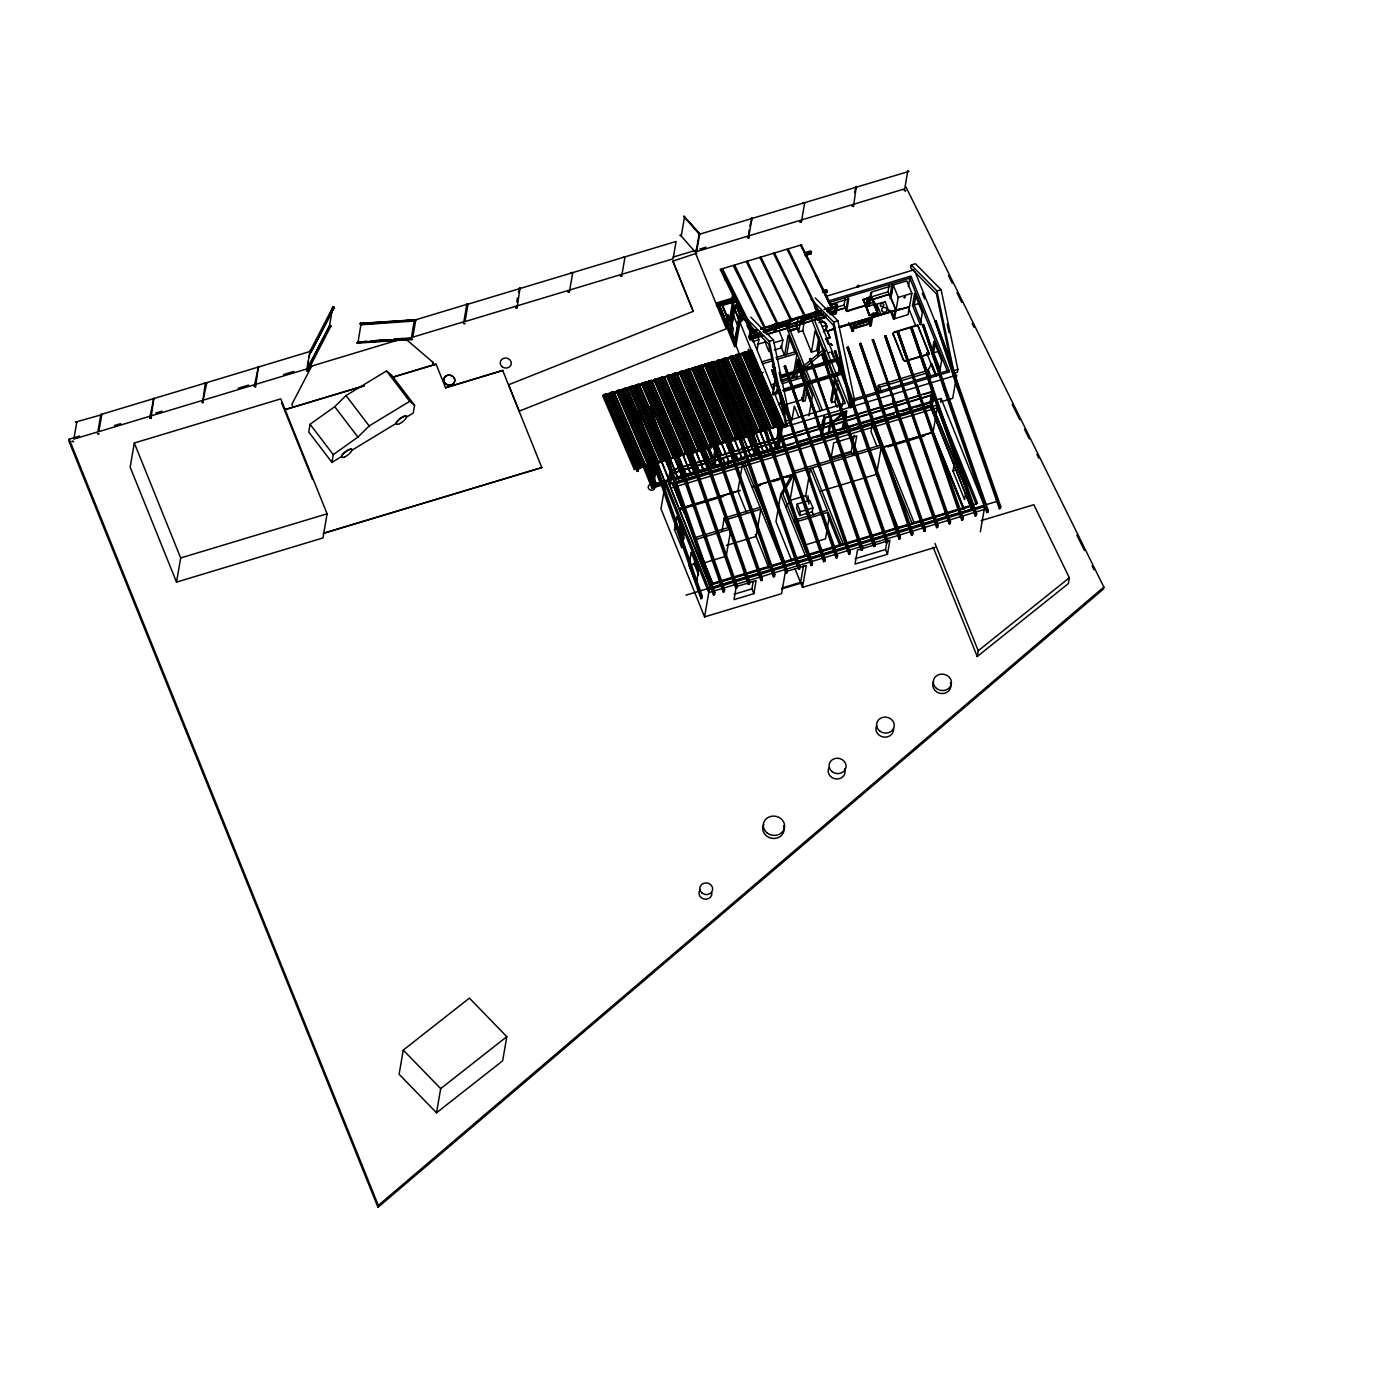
<?xml version="1.0" encoding="UTF-8"?>
<svg xmlns="http://www.w3.org/2000/svg" width="1378" height="1378" viewBox="0 0 1378 1378"><rect width="100%" height="100%" fill="white"/><g stroke="black" fill="none" stroke-linecap="round" stroke-linejoin="round"><path stroke-width="1.5" d="M361.002 324.605L360.45 323.313L415.88 319.885L360.605 324.519L360.123 323.417L361.07 323.572L358.056 342.261L356.644 342.95L366.462 341.244M360.45 323.313L360.554 324.812L361.191 323.864M394.125 339.384L411.247 337.782L411.385 339.746L412.573 339.35L358.091 343.105M414.537 320.419L415.174 319.472L415.278 320.971L360.554 324.812M818.532 355.955C816.982 357.057 820.427 347.79 818.653 344.414M818.67 344.345L818.205 355.765L818.377 344.328M149.72 417.965L151.029 418.223L153.819 398.19L149.72 417.965L151.046 418.068M153.044 398.81L154.37 398.897M205.391 382.739L202.549 402.927L206.666 383.136L205.391 382.739L206.666 383.136M203.324 402.445L202.015 402.204M254.293 386.443L255.619 386.684L258.409 366.651L254.293 386.443L255.619 386.684M257.634 367.116L258.961 367.375M333.976 307.57L332.994 306.794L334.148 307.621L311.152 352.045L309.929 351.493L333.08 306.657L334.199 307.346L311.204 351.752L309.929 351.356L311.17 351.579M311.256 351.442L310.033 351.373M332.994 306.794L334.113 307.466M517.077 307.862L515.768 307.621L517.077 307.862L520.04 287.881L518.438 292.153M519.11 288.295L520.419 288.536M569.372 292.102L568.063 291.843L569.372 292.102L572.714 272.775L571.388 272.534L572.714 272.775M621.685 276.168L620.341 276.237L621.667 276.323L625.009 257.014L623.683 256.756L625.009 257.014M749.839 226.061L752.112 217.913L748.375 238.36L749.167 229.919M749.15 237.894L747.841 237.653M751.182 218.327L752.491 218.568M801.341 222.168L800.015 221.91L801.341 222.168L804.683 202.842L803.357 202.6L804.683 202.842M853.516 206.424L852.207 206.183L853.516 206.424L856.306 186.392L854.532 192.662M855.531 186.857L856.858 187.115M720.763 443.216A2.808 1.292 -23.2 0 0 717.611 444.164A2.79 1.275 -23.2 0 1 714.493 445.111A2.808 1.292 -23.2 0 0 711.324 446.059A2.79 1.275 -23.2 0 1 708.206 447.006A2.808 1.292 -23.2 0 0 705.054 447.953A2.79 1.275 -23.2 0 1 701.919 448.901A2.808 1.292 -23.2 0 0 698.767 449.848A2.79 1.275 -23.2 0 1 695.649 450.795A2.808 1.292 -23.2 0 0 692.479 451.743A2.79 1.275 -23.2 0 1 689.362 452.69A2.808 1.292 -23.2 0 0 686.21 453.638A2.79 1.275 -23.2 0 1 683.075 454.585A2.808 1.292 -23.2 0 0 679.922 455.532A2.79 1.275 -23.2 0 1 676.787 456.48A2.808 1.292 -23.2 0 0 673.635 457.427A2.79 1.275 -23.2 0 1 670.518 458.374A2.808 1.292 -23.2 0 0 667.365 459.322A2.79 1.275 -23.2 0 1 664.23 460.269A2.808 1.292 -23.2 0 0 661.078 461.217A2.79 1.275 -23.2 0 1 657.943 462.164A2.808 1.292 -23.2 0 0 654.791 463.111A2.79 1.275 -23.2 0 1 651.673 464.059A2.808 1.292 -23.2 0 0 648.504 464.989A2.79 1.275 -23.2 0 1 645.386 465.936A2.808 1.292 -23.2 0 0 642.234 466.884A2.79 1.275 -23.2 0 1 639.099 467.831A2.808 1.292 -23.2 0 0 635.947 468.778A2.79 1.275 -23.2 0 1 634.345 469.536L634.362 469.433M638.582 469.398L637.377 471.414L638.582 469.398L636.912 465.506M831.95 345.344L830.882 343.466L831.933 345.12M414.382 319.817L411.281 338.523L358.056 342.261M79.545 436.068L69.227 439.169L68.9 441.115L377.985 1207.352L1103.52 588.992L1103.847 587.062L905.932 186.926M134.321 443.01L130.152 467.159L176.522 582.102L322.934 537.954L327.103 513.805L280.75 398.879L134.321 443.01L180.69 557.952L176.522 582.102M293.032 407.216L291.878 404.322L311.824 365.945M309.981 351.201L306.915 368.908L98.837 431.641L101.834 414.244L309.929 351.511M307.036 369.562L308.241 370.096L307.036 369.562L329.514 325.897L330.944 326.173L330.289 325.294L330.668 326.724L329.463 326.173L332.615 307.69M307.811 364.998L308.5 360.967M309.206 356.936L310.36 350.908M310.084 424.269L308.741 431.986L331.943 462.371L341.279 456.704A6.701 2.119 -37.4 0 1 347.239 450.503A6.701 2.119 -37.4 0 1 352.2 450.072L395.882 423.563A6.701 2.119 -37.4 0 1 401.842 417.345A6.701 2.119 -37.4 0 1 406.803 416.931L413.262 413.021L414.589 405.287L391.404 374.902L386.512 370.958L345.999 395.555L334.733 406.699L310.084 424.269L333.269 454.654L331.943 462.371M411.247 339.281L357.987 342.571M432.52 361.932L433.674 364.912L432.52 361.932L406.114 339.315M445.559 387.769L502.677 370.458L445.559 387.769L436.068 364.102L392.919 377.107M516.767 301.816L517.439 297.958M403.272 1050.088L399.103 1074.237L436.516 1112.787L502.643 1060.836L506.811 1036.687L469.398 998.12L403.272 1050.088L440.684 1088.637L436.516 1112.787M377.985 1207.352L378.33 1205.423L69.227 439.169M541.812 467.573L323.434 533.32L541.812 467.573L502.677 370.458M672.895 261.131L693.22 311.359L672.895 261.131L696.837 253.121L695.718 253.707L726.378 328.774L519.248 411.144L508.654 384.738L693.22 311.359M684.487 217.19L681.232 236.034L695.89 252.777L699.146 233.933L700.265 233.933L699.146 234.536L699.542 233.571L683.677 216.036L699.025 233.933M654.533 463.8L651.071 483.85L644.163 465.592M665.333 484.143L651.949 488.191L656.376 462.646L726.309 441.58M652.104 483.54L653.275 486.417L657.427 462.336M653.31 486.4L651.346 483.437M699.542 233.571L684.521 217.001M648.521 465.385L656.686 485.383L654.188 479.458M658.684 477.374L636.584 410.954L637.635 410.644L702.298 596.416L701.953 598.362L700.902 598.689L658.684 477.374L659.769 476.822L659.011 474.91L657.961 475.255M660.872 484.109L655.532 469.932M665.161 482.817L658.219 464.679M670.121 470.484L668.158 481.887L710.979 588.061L668.244 481.404M665.987 460.114L671.275 473.36L669.398 484.281L932.269 405.029M670.518 483.471L671.896 475.513M675.806 457.151L675.564 458.598L676.856 456.841M684.366 513.357L672.533 483.334L712.96 584.255L857.237 540.744M678.165 478.717L669.966 458.926M681.008 470.639L658.908 404.219L659.959 403.909L724.604 589.681L724.277 591.644L723.226 591.954L681.008 470.639L682.093 470.105L681.318 468.175L680.267 468.52M674.479 529.6L676.736 516.561L684.074 534.75L681.817 547.789L674.479 529.6L679.698 528.015L680.353 524.295M721.727 269.64L752.302 331.151L752.336 333.235L753.387 332.925L753.353 330.823L722.778 269.33M716.422 306.105L716.991 302.815L733.113 297.958M732.769 298.768L718.42 303.453L735.749 346.429L734.698 346.739L716.991 302.815M693.599 451.795L693.341 453.224L694.633 451.467M719.247 305.175L733.733 300.215M724.673 278.993L724.897 277.65M693.565 466.849L671.465 400.447L672.516 400.12L737.161 585.908L736.834 587.855L735.783 588.165L693.565 466.849L694.65 466.315L693.875 464.403L692.824 464.731M728.221 320.798L721.917 304.624L734.009 300.972M733.509 266.092L764.084 327.602L764.118 329.686L765.152 329.376L765.117 327.275L734.681 265.11M726.309 324.123L727.98 314.46L731.063 322.125M731.873 299.043L732.631 294.651M727.498 325.553L728.17 321.677L730.254 321.057L733.354 328.722L732.683 332.58L730.581 333.218L731.253 329.342L728.17 321.677M729.238 321.315L732.424 302.867L736.42 301.593M732.803 301.334L733.957 294.634M733.871 297.665L733.182 301.713L732.769 298.406M731.666 311.824L732.407 307.604M733.492 302.488L734.543 296.391M706.104 463.077L684.005 396.657L685.055 396.347L749.718 582.119L749.374 584.065L748.323 584.393L706.104 463.077L707.19 462.526L705.605 456.101L685.055 396.347M730.461 323.193L733.509 305.554L736.024 304.796L742.415 320.643L739.831 321.797L732.424 302.867M730.667 324.416L733.682 307.087L736.61 306.209M730.943 325.036L731.666 320.833M731.804 324.881L733.475 315.235L737.333 324.812M731.511 327.723L735.146 306.657M712.426 446.11L711.117 447.884L711.375 446.42M736.3 305.434L742.139 319.369L739.159 320.643L732.286 303.642L733.13 303.384M698.612 574.902L694.202 563.981L695.167 558.383M712.908 461.406L712.219 465.419L713.27 465.092M713.597 457.393L715.682 445.352M738.35 317.56L738.591 316.199L742.673 314.976M715.337 453.069L716.043 449.056M734.526 342.295L738.539 319.11L741.467 318.232M738.66 318.318L738.901 316.974L742.983 315.734M734.836 343.07L738.849 319.885M738.591 316.199L738.97 319.093L743.052 317.853M739.211 320.264L735.077 344.207L735.921 343.966M714.424 467.969L715.802 459.942M716.508 455.946L718.575 443.905M735.628 346.136L718.489 303.074M714.975 467.039L715.234 465.575L715.613 466.539M735.973 345.447L739.969 322.28L751.199 350.098M718.661 459.287L719.747 458.753L718.971 456.824L717.921 457.169L696.562 392.868L697.612 392.558L762.258 578.329L761.931 580.293L760.88 580.603L718.696 459.063M699.146 590.284L698.439 588.268L697.406 588.595M700.902 598.689L701.419 595.727M750.355 329.187L748.995 337.007L750.08 339.677L752.199 331.995M750.924 339.436L749.925 336.266M747.978 352.596L748.581 349.116L750.011 352.682M750.08 339.677L751.423 331.874L756.918 330.203M728.617 466.884L727.928 464.472M731.218 455.498L729.393 450.261L730.702 448.539L710.152 388.768L774.815 574.557L774.47 576.504L773.437 576.814L731.218 455.498L732.304 454.964L730.702 448.539M709.825 585.185L671.241 473.584L672.326 473.05L669.415 468.348L670.741 466.625L650.192 406.854L714.837 592.626L714.51 594.59L713.459 594.9L710.652 586.821L711.72 586.305L672.998 475.289M704.571 616.896L709.274 589.646L665.677 481.559L660.975 508.792L704.571 616.896L781.584 593.677L785.374 571.749L806.302 565.445L802.513 587.372L935.111 547.393M754.317 333.683L754.955 330.014L758.865 339.711L757.28 348.875M711.72 586.305L714.51 594.59M722.02 530.668L724.191 518.094L760.088 507.276M713.459 594.9L713.804 592.953L649.141 407.165L650.192 406.854M738.057 460.855L735.594 454.688M764.256 327.998L763.515 332.287L787.596 320.471L776.348 326.465M743.758 451.726L721.659 385.306L722.709 384.996L787.372 570.768L787.027 572.714L785.977 573.041L743.758 451.726L744.843 451.174L744.068 449.262M721.469 583.566L720.763 581.55M716.612 362.328L747.72 436.843L746.687 437.171L715.561 362.655M723.226 591.954L724.604 589.681M769.63 347.704L768.958 351.579L765.1 342.002M774.453 323.933L773.558 329.135L774.643 331.822L775.9 324.485M775.246 328.291L775.177 326.086L763.205 331.512M776.744 324.243L775.469 331.564L774.384 328.877M755.575 445.817L734.216 381.517L735.266 381.206L799.912 566.978L799.584 568.942L798.534 569.252L755.575 445.8M734.009 579.776L733.32 577.761M779.466 327.723L780.189 323.503M735.783 588.165L737.161 585.908M729.341 357.126L733.716 355.868L765.755 430.039L764.463 431.796L764.704 430.349M773.075 394.745L775.59 376.986L772.679 393.781L773.075 394.745L780.206 392.592M778.983 330.479L782.859 340.056L781.515 347.79L774.35 349.96M768.941 429.281L769.2 427.817M789.508 320.385L788.233 327.723L787.148 325.036L787.751 321.574M769.337 430.229L769.579 428.782M776.21 393.798L777.829 384.41M801.634 245.56L832.209 307.053L832.243 309.154L831.192 309.464L831.158 307.38L800.704 245.198L803.546 250.279M768.855 444.147L769.94 443.613L769.182 441.701L768.132 442.028L746.773 377.744L747.806 377.417L812.469 563.206L812.124 565.152L811.074 565.462L768.132 442.011M789.077 327.464L790.335 320.144M746.566 575.987L745.86 573.989L744.826 574.299M786.683 354.869L789.852 336.611M748.323 584.393L748.667 582.429L684.005 396.657M776.193 442.321L775.487 446.334L776.537 446.024M776.882 438.307L779.311 424.269M798.379 317.026L796.622 327.172L798.568 331.96L802.737 330.686L805.286 315.941M753.869 593.66L756.126 580.62L736.248 586.615L733.992 599.654L753.869 593.66L751.94 588.871L753.232 581.413M778.622 433.984L779.311 429.97M761.5 453.775L776.658 449.211L780.809 425.147M805.01 255.636L811.16 253.776L811.401 252.432L810.781 250.899L804.614 252.742M777.692 448.901L781.86 424.82L730.426 440.34M782.497 424.992L782.239 426.439L783.548 424.562L751.716 350.184L748.185 351.442A2.79 1.275 -23.2 0 1 747.1 351.89L741.915 353.336L773.713 427.283M798.568 331.96L801.341 317.474M778.828 448.711L780.293 440.271M781.016 436.068L782.48 427.628L956.711 375.092L952.715 398.276L940.554 401.945M781.412 440.374L759.312 373.955L760.363 373.645L825.009 559.416L824.681 561.363L823.631 561.69L781.412 440.374L782.497 439.823L781.722 437.911L780.671 438.256M803.098 316.285L801.824 323.623L800.756 320.936M759.106 572.214L758.417 570.199L757.366 570.509M780.913 380.242L793.091 376.573L797.104 353.388L776.796 359.503M750.786 317.147L773.454 340.073L790.214 419.739L789.715 422.633L785.529 423.907L786.028 420.996L769.269 341.331L746.6 318.421M802.668 323.365L803.925 316.044M794.606 377.417L797.759 359.158L803.942 374.489M760.88 580.603L762.258 578.329M796.346 378.812L799.498 360.554M791.833 420.634L794.331 406.148L799.068 417.603M770.612 568.735L771.697 568.236L770.957 566.41L769.923 566.72M814.639 315.097L815.242 311.635M808.076 315.011L815.931 314.081L815.983 316.303M816.689 312.186L815.431 319.524L814.346 316.837M816.792 316.199L816.741 313.977L822.907 313.254M816.258 319.265L817.533 311.945M808.042 384.617L805.234 400.843L803.15 401.48L806.647 381.189L812.452 395.555L808.938 415.846M819.979 340.4L818.308 350.064L811.401 352.148L815.07 330.892L834.465 378.984L830.796 400.223L831.726 402.531L834.861 401.584L837.858 384.204M773.437 576.814L773.764 574.867L709.119 389.096L710.152 388.768M786.028 507.242L790.025 500.403L794.727 473.154L881.265 447.075L876.546 474.308L819.944 491.378M826.438 289.724L826.817 292.601L826.438 289.724L822.356 290.947M826.507 291.843L826.748 290.482L822.666 291.723M816.637 350.58L818.963 337.042M819.221 322.176A7.372 6.614 9.8 0 1 822.287 321.108L822.218 321.591A5.994 5.391 9.8 0 1 823.51 331.616A5.994 5.391 9.8 0 0 822.218 321.591A7.372 6.614 9.8 0 0 819.135 322.659M826.783 311.428L827.506 307.242M827.937 312.737L828.833 307.535M830.279 308.086L829.384 313.288L835.671 312.53L829.9 312.427M797.259 504.072L796.587 507.948L799.688 515.613L812.228 511.824L812.899 507.965L809.799 500.3L797.259 504.072L800.342 511.738L799.688 515.613M835.361 328.756L827.162 331.237L835.326 328.016M830.193 313.185L831.123 307.845M785.977 573.041L787.372 570.768M830.831 304.917L836.532 303.212L835.189 310.928L836.274 313.598L832.209 314.821M835.499 313.461L836.773 306.14L835.688 303.453L834.431 310.791L835.189 312.703M836.274 313.598L837.617 305.882L836.532 303.212M808.455 502.453L805.717 495.667L810.419 468.434L827.334 510.342L793.573 520.522M796.76 560.863L796.071 558.848L795.02 559.158M820.702 431.934L821.391 427.955M822.08 423.976L822.752 419.997M820.651 436.171L823.803 417.913L846.815 410.971L843.663 429.23M821.133 435.844L824.216 417.93L823.441 416.018M798.534 569.252L799.912 566.978M866.607 305.382L846.609 311.411L844.059 305.089L845.145 298.802M822.166 435.586L825.181 418.102L824.406 416.19M845.231 307.949L830.09 312.065M846.006 309.878L848.159 297.321M846.609 311.411L848.779 298.854L829.763 304.572M800.584 582.584L803.477 565.824M831.726 402.531L835.395 381.275L838.53 380.328M840.649 357.367L838.134 375.126L840.649 357.367L780.723 375.436M827.971 434.277L829.642 424.613M829.108 433.071L830.452 425.337M831.606 425.234L829.797 419.997L831.106 418.275L810.557 358.504L875.219 544.276L874.875 546.239L873.841 546.549L831.606 425.234L832.691 424.7M840.477 373.042L840.236 374.489L838.806 373.851L827.833 377.159M841.148 371.767L841.82 367.805M770.612 445.869L812.124 565.152M842.216 368.753L841.269 374.179L784.22 391.386M811.074 565.462L811.418 563.516L746.773 377.744M854.756 323.003L853.361 331.116L852.31 331.443L853.705 323.313M830.9 459.098L833.707 442.855L856.72 435.93L853.568 454.189M870.465 318.18L869.466 323.968L854.825 328.395L855.876 322.228M840.442 415.898L841.114 412.022M842.113 406.234L843.112 400.43L835.395 381.275M855.738 327.516L856.306 324.812L869.122 320.953L868.622 323.847L855.738 327.516L868.622 323.847M855.824 327.706L856.306 324.812M869.604 315.149L863.541 300.128L871.533 296.89C874.737 303.522 884.745 316.509 869.346 315.579L863.162 299.405L888 291.843L889.068 285.556M863.541 300.128L869.346 315.579M842.027 429.591L845.265 412.056L825.181 418.102M860.682 323.141L865.401 321.143M794.348 522.434L828.092 512.254L827.592 515.148L839.857 545.533M844.163 421.461L845.248 420.91L844.473 418.998L843.422 419.325L822.063 355.042L823.114 354.714L887.759 540.503L887.432 542.45L886.381 542.76L843.422 419.308M821.874 553.284L821.167 551.286L820.117 551.596M843.302 429.161L846.385 411.247M829.332 516.561L825.491 538.867L803.581 545.464M877.82 312.444L869.449 314.959L866.159 304.521L867.33 297.751L869.639 297.062L870.483 299.164L869.311 305.933M815.225 297.906L837.91 320.833L854.653 400.498L854.153 403.392L849.968 404.667L850.467 401.756L833.724 322.09L811.039 299.164M867.33 297.751L868.174 299.853L867.02 306.622L875.374 304.09M823.631 561.69L825.009 559.416M868.76 302.127L869.639 297.062M870.086 296.649L870.81 292.463M870.707 298.182L871.792 291.912L892.703 285.608L892.1 284.075L889.93 296.632L888 291.843M872.532 317.646L871.137 325.759L870.086 326.069L871.499 317.956M833.363 549.822L771.869 370.165L772.903 369.855L837.566 555.627L837.221 557.59L836.188 557.901L833.363 549.822L834.448 549.305L833.724 547.497L832.674 547.807M856.72 417.672L834.62 351.252L835.671 350.942L900.316 536.714L899.972 538.66L898.938 538.987L856.72 417.672L857.805 417.121L857.03 415.209L855.979 415.553M854.084 435.19L851.156 452.105L830.073 458.461M874.513 316.578L873.221 312.685M877.269 312.651L871.499 314.563M836.188 557.901L837.566 555.627M885.02 301.903L874.117 304.745M872.119 299.388L889.241 294.237L872.033 299.87M845.92 546.033L784.409 366.393L785.46 366.066L850.123 551.855L849.778 553.801L848.727 554.111L845.92 546.033L847.005 545.533L807.56 432.485M869.26 413.882L847.16 347.463L848.211 347.153L912.873 532.924L912.529 534.888L911.478 535.198L869.26 413.882L870.345 413.348L868.76 406.923L848.211 347.153M890.55 298.165L892.703 285.608M890.877 298.509L893.22 284.988L906.81 280.888L911.84 293.342L909.532 306.657L895.941 310.756M889.154 312.169L885.107 301.42M848.727 554.111L849.072 552.165L784.409 366.393M878.337 385.358L879.664 387.252L929.254 372.301L927.928 370.406L878.337 385.358L877.889 387.924L879.44 391.748M909.256 306.381L908.154 314.597L893.512 319.007L894.925 310.894M895.648 310.481L909.48 306.949M893.22 284.988L898.232 297.441L894.563 318.697L891.687 311.583M929.306 353.147L929.134 354.18L906.121 361.122A2.239 2.015 9.8 0 1 903.262 359.83L893.306 334.441A2.239 2.015 9.8 0 1 894.615 331.891L917.627 324.967L929.22 353.698L906.207 360.623A2.239 2.015 9.8 0 1 903.348 359.348L893.306 334.441M893.22 334.923A2.239 2.015 9.8 0 1 894.529 332.374L894.615 331.891M858.477 542.26L796.966 362.603L798.017 362.293L862.662 548.065L862.335 550.011L861.284 550.339L858.477 542.26L859.545 541.743L858.821 539.935L857.771 540.245M881.817 410.11L859.717 343.69L860.768 343.363L925.413 529.152L925.086 531.098L924.035 531.408L881.817 410.11L882.902 409.559L882.127 407.647L881.076 407.974M904.209 297.803L905.174 296.77L904.192 297.786M861.284 550.339L862.662 548.065M911.237 265.007L936.937 290.982L953.679 370.648L953.18 373.541L957.365 372.284L957.865 369.39L941.122 289.707L915.423 263.732L911.237 265.007L910.737 267.9L936.437 293.876L952.732 371.44M908.412 286.572L909.859 278.149L947.254 370.854M894.374 406.321L892.548 401.084L893.857 399.344L873.308 339.591L937.97 525.362L937.626 527.309L936.592 527.636L894.374 406.321L895.459 405.769L893.857 399.344M920.263 324.622L912.529 305.468L914.63 293.393L922.347 312.548L920.263 324.622L921.934 324.123M915.939 294.909L914.217 304.969L921.159 322.211M873.841 546.549L874.169 544.603L809.523 358.814L810.557 358.504M929.134 354.18L917.627 324.967M886.381 542.76L887.759 540.503M887.466 554.3L889.895 540.279L857.478 550.063L855.049 564.067L887.466 554.3L885.537 549.512L887.277 539.504M927.928 370.406L931.683 363.465L936.317 374.954M898.938 538.987L900.316 536.714M931.855 353.354L933.94 341.279L941.674 360.433L939.589 372.508L931.855 353.354L938.762 351.269M934.921 344.81L933.526 352.854L940.485 370.096M931.855 392.041L930.133 401.98L931.304 404.856L933.027 394.9L931.855 392.041L923.639 394.504M971.766 509.447L930.167 405.649L971.766 509.447L713.046 587.441M931.528 399.672L932.217 395.693M933.061 394.659L910.961 328.24L912.012 327.912L976.657 513.701L976.33 515.648L975.279 515.958L933.061 394.659L934.112 394.332M933.716 396.588L932.183 405.511L961.551 478.338M932.32 392.541L933.371 392.196L934.06 394.59L671.189 473.843L665.677 460.218M911.478 535.198L911.823 533.252L847.16 347.463M932.785 433.347L932.958 432.382L881.886 447.781M964.083 508.982L933.095 432.124L937.798 404.891L672.843 484.763M940.588 401.429L941.088 398.518L651.811 485.779M944.567 391.18L922.468 324.76L923.518 324.45L988.164 510.222L987.837 512.185L986.786 512.495L944.567 391.18L945.652 390.646L944.602 390.956M924.035 531.408L925.413 529.152M957.124 387.407L935.025 320.988L936.058 320.661L1000.721 506.449L1000.376 508.396L999.343 508.706L957.124 387.407L958.21 386.856L957.159 387.166M936.592 527.636L936.919 525.673L872.274 339.901L873.308 339.591M965.651 493.41L964.566 499.628L952.973 470.897L955.488 456.394L967.08 485.125M946.324 515.768L884.814 336.111L885.865 335.801L950.527 521.573L950.183 523.537L949.132 523.847L946.324 515.768L947.409 515.251L907.964 402.221M947.409 515.251L950.183 523.537M949.132 523.847L949.476 521.9L884.814 336.111M958.881 511.979L897.371 332.339L898.422 332.012L963.067 517.801L962.74 519.747L961.689 520.057L958.881 511.979L959.949 511.479L959.226 509.653L958.175 509.981M961.689 520.057L963.067 517.801M975.279 515.958L975.624 514.011L910.961 328.24M980.344 531.839L984.702 506.622L941.088 398.518M985.012 504.107L984.323 502.092L983.272 502.402M986.786 512.495L988.164 510.222M997.569 500.317L996.862 498.302L995.829 498.629M999.343 508.706L1000.721 506.449M981.119 520.626L1033.827 504.727L1069.362 577.778L1068.363 583.583L977.243 656.514L978.242 650.726L934.973 543.449M637.635 410.644L658.184 470.398L656.875 472.137M670.741 466.625L669.415 468.348M659.959 403.909L680.508 463.68L679.182 465.402M697.612 392.558L718.145 452.329L716.836 454.051M722.709 384.996L743.259 444.749L741.932 446.489M747.806 377.417L768.356 437.188L767.046 438.91M760.363 373.645L780.913 433.398L779.586 435.138M772.903 369.855L793.452 429.626L792.143 431.348M785.46 366.066L806.009 425.836L804.683 427.559M798.017 362.293L818.549 422.047L817.24 423.787M830.831 419.687L831.106 418.275M843.388 415.898L823.114 354.714M860.768 343.363L881.3 403.134L879.991 404.856M907.999 401.997L885.865 335.801M898.422 332.012L918.954 391.783L917.645 393.505M912.012 327.912L932.561 387.683L931.235 389.406M943.792 385.633L923.518 324.45M414.537 320.264L415.278 320.971M869.122 320.953L856.117 325.346M858.115 322.641L857.564 323.175M857.736 323.158L858.632 322.418M860.527 322.245L859.355 322.469L860.595 322.435M860.802 322.245L859.407 322.521M863.679 321.16L864.902 320.643M866.71 320.127L866.245 320.85M865.642 320.351L866.297 320.006M867.658 319.92L868.691 319.524M827.11 330.41L826.921 331.271L835.24 328.498M308.086 367.151L329.497 325.828M308.241 370.096L330.72 326.431M792.936 473.016L780.671 494.323L775.969 521.573L791.85 560.932M805.286 555.334L780.671 494.323L782.756 493.703L794.727 473.154M649.141 407.165L650.02 407.13M672.516 400.12L671.293 400.722M709.119 389.096L709.997 389.044M735.266 381.206L734.061 381.792M809.523 358.814L810.402 358.78M835.671 350.942L834.448 351.528M872.274 339.901L873.152 339.866M936.058 320.661L934.852 321.263M751.63 350.288L751.596 350.288A2.808 1.292 -23.2 0 0 748.685 351.252A2.79 1.275 -23.2 0 1 745.55 352.2A2.808 1.292 -23.2 0 0 742.397 353.147A2.79 1.275 -23.2 0 1 739.263 354.094A2.808 1.292 -23.2 0 0 736.11 355.042A2.79 1.275 -23.2 0 1 732.993 355.989A2.808 1.292 -23.2 0 0 729.823 356.936A2.79 1.275 -23.2 0 1 726.706 357.884A2.808 1.292 -23.2 0 0 723.553 358.831A2.79 1.275 -23.2 0 1 720.418 359.779A2.808 1.292 -23.2 0 0 717.266 360.726A2.79 1.275 -23.2 0 1 714.149 361.673A2.808 1.292 -23.2 0 0 710.979 362.621A2.79 1.275 -23.2 0 1 707.861 363.568A2.808 1.292 -23.2 0 0 704.709 364.515A2.79 1.275 -23.2 0 1 701.574 365.463A2.808 1.292 -23.2 0 0 698.422 366.41A2.79 1.275 -23.2 0 1 695.287 367.358A2.808 1.292 -23.2 0 0 692.135 368.305A2.79 1.275 -23.2 0 1 689.017 369.252A2.808 1.292 -23.2 0 0 685.865 370.2A2.79 1.275 -23.2 0 1 682.73 371.147A2.808 1.292 -23.2 0 0 679.578 372.094A2.79 1.275 -23.2 0 1 676.443 373.042A2.808 1.292 -23.2 0 0 673.291 373.989A2.79 1.275 -23.2 0 1 670.173 374.937L701.919 448.901M333.269 454.654L357.918 437.084L369.183 425.94L409.697 401.342L414.589 405.287M832.57 421.978L844.232 411.488L845.041 412.211L833.363 422.719M378.33 1205.423L1103.847 587.062M797.828 370.734L824.027 349.151M800.825 370.992L825.439 350.787M861.715 321.729L862.18 321.453M862.817 321.505L861.681 321.901M978.242 650.726L1069.362 577.778M440.684 1088.637L506.811 1036.687M645.8 465.833L614.054 391.869L609.989 393.109A2.79 1.275 -23.2 0 1 608.887 393.557L603.702 395.004M635.155 385.495L666.918 459.477L670.983 458.271L639.168 384.29L635.12 385.53A2.79 1.275 -23.2 0 1 634.018 385.978L628.833 387.425A2.79 1.275 -23.2 0 1 626.663 388.079L622.546 389.319A2.79 1.275 -23.2 0 1 621.444 389.767L616.276 391.214L648.073 465.161M683.54 454.482L651.742 380.5L647.677 381.74A2.79 1.275 -23.2 0 1 646.575 382.206L641.39 383.635L673.205 457.582M664.351 376.711L660.251 377.951A2.79 1.275 -23.2 0 1 659.149 378.416L653.964 379.846L685.762 453.793L690.895 452.38L659.149 378.416M704.571 448.143L708.671 446.903L676.874 372.938L672.808 374.161A2.79 1.275 -23.2 0 1 671.706 374.627L666.521 376.056M710.893 446.214L679.13 372.249L684.28 370.837A2.79 1.275 -23.2 0 0 685.366 370.372L689.482 369.149L721.194 443.113L717.128 444.353L685.417 370.355M702.039 365.359L697.94 366.6A2.79 1.275 -23.2 0 1 696.837 367.048L691.653 368.477M697.991 366.565L729.737 440.529L733.802 439.324A2.79 1.275 -23.2 0 0 735.973 438.669L704.261 364.67L709.394 363.258A2.79 1.275 -23.2 0 0 710.497 362.81L714.614 361.57L746.325 435.534L742.26 436.774M723.106 358.986L754.868 432.968L758.933 431.745L727.119 357.78L723.071 359.021A2.79 1.275 -23.2 0 1 721.969 359.469L716.784 360.915L748.581 434.845L753.714 433.45L721.969 359.469M739.728 353.991L735.628 355.231A2.79 1.275 -23.2 0 1 734.526 355.679L733.716 355.868M608.887 393.557L640.649 467.538L635.465 468.968M634.018 385.978L665.781 459.959L660.596 461.389L628.885 387.39M646.575 382.206L678.338 456.17L673.153 457.599M660.286 377.934L692.049 451.898L696.114 450.692L664.299 376.711M671.706 374.627L703.469 448.591L698.284 450.038L666.573 376.039M696.837 367.048L728.6 441.012L723.416 442.459L691.704 368.46M709.394 363.258L741.157 437.222L735.973 438.669M734.526 355.679L766.289 429.66L761.104 431.09L729.393 357.091M857.702 286.211C854.636 288.536 860.578 282.817 857.478 286.245M868.846 319.782L867.968 320.109M645.851 465.833L641.752 467.073L610.041 393.074M648.022 465.178L653.206 463.749L621.444 389.767M626.611 388.079L658.374 462.061L654.309 463.284L622.598 389.285M679.44 455.722L683.075 454.464L651.312 380.5M710.841 446.248L716.026 444.801L684.28 370.837M747.1 351.89L778.846 425.871L773.661 427.301M720.418 359.658L752.181 433.743A2.79 1.275 -23.2 0 0 755.299 432.795A2.808 1.292 -23.2 0 1 758.451 431.848A2.79 1.275 -23.2 0 0 761.586 430.901A2.808 1.292 -23.2 0 1 764.738 429.953A2.79 1.275 -23.2 0 0 767.873 429.006A2.808 1.292 -23.2 0 1 771.008 428.058A2.79 1.275 -23.2 0 0 774.143 427.111A2.808 1.292 -23.2 0 1 777.295 426.164A2.79 1.275 -23.2 0 0 780.43 425.216A2.808 1.292 -23.2 0 1 783.359 424.269L779.948 425.406M762.31 372.887L763.378 372.318M828.884 352.82L829.935 352.251M739.693 353.991L771.439 427.955L767.391 429.195L735.68 355.197M858.391 286.9L859.269 286.038L857.977 286.073M750.872 337.093L760.432 332.77M751.182 337.851L760.742 333.528M752.819 337.541L760.243 334.182M764.669 332.167L774.936 327.516M785.167 322.883L776.107 327.895M753.129 338.299L760.553 334.94M764.979 332.942L796.656 318.594L825.026 315.235M114.563 425.509L120.747 423.649M155.783 413.073L161.967 411.212M238.222 388.234L248.522 385.117M283.558 374.558L293.858 371.457M310.343 366.479L398.965 339.763M673.05 257.135L695.718 250.296M699.835 249.056L706.018 247.196M801.755 244.767L720.177 269.365L750.631 331.65L756.746 329.686M364.378 385.719L284.919 409.662L364.36 385.806M392.902 377.21L436.051 364.188M804.924 253.518L811.091 251.657L811.16 253.776M805.234 254.275L811.401 252.432M717.37 303.78L732.7 299.164M732.872 300.955L733.32 299.749M721.848 305.003L734.801 301.11M722.709 305.382L732.889 302.316M732.355 303.263L736.179 302.109M739.211 317.732L743.293 316.509M822.976 292.481L827.058 291.258M826.077 296.322L914.217 269.743M731.253 329.342L733.354 328.722M828.471 300.955L910.91 276.1L949.545 371.888L850.467 401.756M828.505 302.678L911.53 277.633M831.864 304.969L835.619 303.849M760.828 328.584L819.962 310.636M824.044 309.516L832.209 307.053M760.587 329.101L821.167 310.842M826.645 309.189L837.617 305.882M757.779 330.324L751.372 332.253L750.287 329.566M763.343 328.636L821.116 311.221M826.576 309.585L836.704 306.519M826.955 310.239L844.059 305.089M817.602 313.564L818.601 311.152L788.164 248.987L787.114 249.297L817.567 311.462L817.602 313.564L814.794 307.828M863.059 300.025L871.43 297.51L877.7 313.064M868.174 299.853L870.483 299.164M759.209 333.459L749.081 336.508L750.097 339.591L763.119 335.664M765.789 331.478L787.148 325.036M789.818 324.243L801.583 320.695M803.408 320.144L815.173 316.596M816.999 316.044L822.477 314.391M757.986 334.199L749.839 336.749M776.262 328.687L800.652 321.332M804.718 320.109L814.88 317.043M831.123 312.151L843.319 308.534M790.524 326.362L796.639 324.519M750.166 339.195L762.155 335.577M766.444 334.268L825.37 316.527M829.952 314.649L836.343 313.219L835.257 310.532M767.184 334.423L826.111 316.664M868.467 303.815L874.53 301.989M817.774 319.644L825.784 317.233L817.688 320.127M865.935 305.124L846.695 310.928L845.3 307.466M848.693 310.86L849.744 310.55M889.895 298.44L890.946 298.13M758.865 339.711L752.595 341.606L750.252 335.784M788.767 330.427L796.932 327.981M898.232 297.441L911.84 293.342M789.801 330.582L798.017 328.102M789.68 331.202L797.914 328.722M873.996 305.864L877.131 304.934L880.576 313.461L875.874 314.873M757.366 344.379L765.496 341.916M769.269 341.331L773.454 340.073M833.724 322.09L837.91 320.833M936.937 290.982L941.122 289.707M312.548 479.544L281.629 402.91M822.477 326.465L826.542 325.242M773.885 342.76L782.859 340.056M607.819 395.142L654.584 380.931M670.845 376.022L717.611 361.932M727.791 358.866L735.921 356.402M739.986 355.179L750.149 352.113M839.391 326.707L896.045 310.119M839.305 327.206L901.522 308.431M839.443 327.533L895.976 310.481L890.963 298.027M912.529 305.468L919.436 303.384M825.663 338.85L830.004 337.593L827.231 330.858M826.593 339.04L830.09 337.989L827.144 330.513M761.81 361.88L771.973 358.814M776.021 357.591L796.329 351.476M762.585 363.792L772.748 360.743M894.529 332.374L917.541 325.449M636.429 411.23L637.48 410.902M658.753 404.495L659.804 404.185M683.85 396.933L684.9 396.623M696.407 393.143L697.44 392.833M721.504 385.582L722.554 385.272M746.6 378.02L747.651 377.693M759.157 374.23L760.191 373.92M771.697 370.441L772.748 370.131M784.254 366.669L785.305 366.341M796.811 362.879L797.845 362.569M821.908 355.317L822.959 354.99M847.005 347.738L848.056 347.428M859.562 343.966L860.595 343.639M884.659 336.387L885.71 336.077M897.199 332.615L898.249 332.287M910.806 328.515L911.857 328.188M922.313 325.036L923.346 324.726M781.102 376.401L841.045 358.332M782.463 376.297L822.425 364.24M826.421 363.034L840.408 358.831M180.69 557.952L327.103 513.805M780.861 377.848L840.787 359.779M771.094 384.875L775.142 383.635M781.24 381.809L805.596 374.454M771.869 386.787L775.917 385.564M782.015 383.721L806.371 376.383L802.375 399.568L786.132 404.46M776.072 391.386L780.069 390.181M784.065 388.975L837.996 372.715M776.469 392.351L773.316 393.298L772.937 392.334M782.463 390.542L841.527 372.732M775.831 392.833L779.827 391.628M785.822 389.819L801.841 384.996M807.835 383.187L823.837 378.364M778.794 403.272L782.446 402.169M778.243 404.512L781.826 403.444M853.705 399.069L948.942 370.355M786.028 420.996L790.214 419.739M789.887 420.032L845.386 403.289L809.971 315.493M953.679 370.648L957.865 369.39M684.763 453.017L690.946 451.157M730.03 439.375L736.196 437.515M717.421 443.44L723.381 441.632M687.863 454.499L707.224 448.66M749.046 436.051L729.186 442.028L736.128 459.27M749.46 436.223L753.439 435.017M657.134 470.725L658.184 470.398M679.457 463.99L680.508 463.68M692.014 460.2L693.048 459.89L691.739 461.613M704.554 456.428L705.605 456.101M717.111 452.639L718.145 452.329M742.208 445.077L743.259 444.749M754.765 441.287L755.799 440.977L754.489 442.7M767.305 437.498L768.356 437.188M779.862 433.726L780.913 433.398M792.402 429.936L793.452 429.626M804.959 426.147L806.009 425.836M817.516 422.374L818.549 422.047M842.613 414.795L843.663 414.485M855.152 411.023L856.203 410.696L854.894 412.435M867.709 407.233L868.76 406.923M880.266 403.444L881.3 403.134M905.363 395.882L906.414 395.572M917.92 392.093L918.954 391.783M931.511 388.01L932.561 387.683M943.017 384.531L944.051 384.221M955.557 380.741L956.608 380.431M704.279 457.841L705.329 457.513M729.393 450.261L730.426 449.951M867.434 408.646L868.484 408.336M892.548 401.084L893.581 400.757M905.088 397.295L906.138 396.985M672.171 469.864L932.992 391.231M671.086 470.656L767.598 441.563M771.697 440.323L802.496 431.038M808.662 429.178L903.107 400.705M909.273 398.845L917.49 396.364M705.364 460.958L706.414 460.614M730.478 453.379L731.529 453.052M793.228 434.466L794.279 434.122L795.054 436.051M805.768 430.677L806.819 430.349L807.594 432.261M818.325 426.904L819.376 426.56L820.151 428.472M830.882 423.115L831.933 422.77M868.519 411.764L869.57 411.419M893.633 404.202L894.684 403.857M906.173 400.412L907.224 400.085M918.73 396.64L919.781 396.296L920.556 398.208M943.827 389.061L944.877 388.734M956.384 385.289L957.434 384.944M658.736 477.15L659.769 476.822M671.275 473.36L934.146 394.108M756.315 447.936L757.4 447.402L756.625 445.473M713.287 464.748L712.15 465.333L713.373 468.296L717.542 444.216L685.865 370.079M652.466 484.505L713.167 466.195M714.166 465.902L776.916 446.989M676.443 478.924L746.273 457.875M750.39 456.635L783.238 446.73M787.355 445.49L793.504 443.63M797.621 442.39L894.133 413.297M900.299 411.436L931.097 402.152M653.344 486.158L656.531 485.194M660.803 483.902L656.841 485.108L648.849 465.282M661.13 483.816L665.092 482.61M688.69 475.686L678.424 478.786L694.719 473.911M692.789 474.463L711.272 468.882M715.389 467.642L731.821 462.698M737.971 460.838L744.137 458.977M756.453 455.257L770.836 450.933M772.61 450.193L781.102 447.833M797.535 442.872L811.9 438.548M816.017 437.308L832.45 432.347M838.599 430.487L852.982 426.164M857.082 424.924L871.464 420.583M875.564 419.343L881.731 417.5M887.897 415.639L894.046 413.779M902.263 411.299L912.529 408.198M916.646 406.975L931.011 402.634M666.366 482.455L652.19 486.727L643.802 465.936M700.782 472.086L708.051 469.898M719.006 466.591L725.086 464.765M751.389 456.824L757.452 454.998M930.908 403.892L932.338 404.546L669.484 483.799L668.313 480.922M672.447 483.816L930.081 406.131M672.326 487.674L937.298 407.785L976.244 504.331M830.193 457.789L851.277 451.416L852.62 454.74M793.952 471.242L882.575 444.526M680.439 508.293L739.934 490.361M752.25 486.658L793.28 474.273M881.886 447.574L933.095 432.124M680.715 508.43L740.124 490.516M752.422 486.813L793.401 474.463M680.543 509.395L723.571 496.424M754.3 487.157L760.449 485.314M772.748 481.594L778.897 479.751M787.079 477.27L793.228 475.427M887.845 446.903L924.621 435.81M790.025 500.403L805.717 495.667M694.254 537.868L728.049 527.671L724.191 518.094M728.928 529.548L695.029 539.78L712.96 584.255M800.342 511.738L812.899 507.965M952.973 470.897L958.21 469.312M726.327 545.412L756.16 536.421L760.863 509.188L727.05 519.368L730.926 528.963L726.206 556.195L704.279 562.81M690.722 565.032L694.202 563.981M712.581 583.29L977.536 503.401L938.59 406.854M710.996 584.496L709.946 584.806L970.68 506.088L962.361 509.05M782.463 562.947L783.514 562.637L784.254 564.446L783.169 564.963M807.577 555.368L808.61 555.058M845.214 544.034L846.264 543.707M870.328 536.455L871.361 536.145L872.102 537.954L871.017 538.471M882.867 532.683L883.918 532.356L884.659 534.182M895.424 528.894L896.475 528.584L897.199 530.392M907.964 525.104L909.015 524.794L909.756 526.603M920.521 521.332L921.572 521.005M933.078 517.542L934.112 517.232L895.407 406.01M945.618 513.753L946.669 513.443M861.371 539.504L956.177 510.928M698.095 590.594L699.18 590.094M720.418 583.876L721.504 583.359M732.975 580.086L734.043 579.587M745.515 576.314L746.6 575.797M758.072 572.525L759.14 572.008M795.726 561.173L796.794 560.657M808.266 557.384L809.351 556.884M820.823 553.611L821.891 553.095M933.767 519.558L934.852 519.041L937.626 527.309M983.978 504.417L985.046 503.9M996.518 500.627L997.603 500.128M685.968 595.158L996.949 501.403M709.274 589.646L984.702 506.622M984.202 509.515L708.774 592.557L665.178 484.453M702.298 596.416L701.247 596.726L636.584 410.954M713.804 592.953L714.837 592.626M748.667 582.429L749.718 582.119M773.764 574.867L774.815 574.557M811.418 563.516L812.469 563.206M849.072 552.165L850.123 551.855M874.169 544.603L875.219 544.276M911.823 533.252L912.873 532.924M936.919 525.673L937.97 525.362M949.476 521.9L950.527 521.573M975.624 514.011L976.657 513.701M734.061 594.262L751.94 588.871M855.152 558.676L885.537 549.512M781.826 588.01L800.291 582.446M781.67 588.974L802.168 582.808M823.217 314.012L804.166 315.476M803.322 317.009L809.506 316.268M816.482 315.441L822.649 314.701M374.988 340.573L385.651 339.763M394.177 339.091L402.703 338.437M357.884 342.192L366.41 341.537M370.665 341.193L389.871 339.711M360.399 323.606L415.123 319.765M814.174 305.744L833.225 324.984L849.968 404.667M743.069 318.249L768.769 344.224L785.529 423.907M651.243 463.525L654.068 466.419M649.968 481.146L651.294 482.489M649.555 463.421L653.844 467.779M649.245 464.265L653.672 468.778M648.952 465.575L653.43 470.139M647.694 465.333L653.275 471.018M646.024 465.213L653.051 472.378M644.077 464.386L652.879 473.377M643.698 465.592L652.638 474.738M648.091 476.461L651.708 480.164M644.404 467.331L652.483 475.617M645.49 470.036L652.242 476.977M646.282 472.017L652.07 477.977M649.176 479.165L651.467 481.525M647.384 474.721L651.846 479.337M386.512 370.958L409.697 401.342M345.999 395.555L369.183 425.94M334.733 406.699L357.918 437.084M863.162 299.405L866.159 304.521M948.409 275.428L952.215 283.127M956.969 292.739L961.741 302.368M972.196 323.52L974.108 327.378M1012.158 404.322L1019.772 419.704M1024.543 429.333L1029.297 438.945M1036.911 454.344L1038.805 458.185M1076.873 535.129L1084.486 550.528M1092.099 565.91L1093.994 569.769M804.184 251.847L806.044 255.671M816.344 276.685L822.89 290.052M824.75 293.876L832.243 309.154M727.084 281.663L722.365 271.225M734.56 296.959L742.053 312.238M746.721 321.78L752.336 333.235M751.406 350.184L783.169 424.148M769.251 393.436L771.749 399.241M773.402 403.117L775.9 408.921M777.554 412.78L780.051 418.585M782.101 423.373L783.29 426.129M759.605 371.681L762.155 377.606M749.77 350.563L781.533 424.545M749.132 350.873L780.895 424.837M748.685 351.149L780.43 425.216M748.237 351.407L780 425.389M746.807 351.976L778.57 425.94M746.531 352.027L778.294 426.009M746.273 352.079L778.036 426.043M745.963 352.096L777.778 426.06M745.55 352.079L777.313 426.164M745.119 352.079L776.882 426.043M743.483 352.458L775.246 426.439M742.845 352.768L774.608 426.732M742.397 353.044L774.16 427.111M739.263 353.974L771.025 428.058M738.849 353.974L770.595 427.938M737.213 354.353L768.958 428.334M736.575 354.663L768.321 428.627M736.128 354.921L767.873 429.006M734.25 355.765L766.013 429.729M733.974 355.817L765.737 429.798M733.406 355.886L765.203 429.85M732.993 355.868L764.738 429.953M732.562 355.868L764.325 429.833M763.274 429.058L764.463 431.796M730.926 356.247L762.689 430.229M730.288 356.558L762.051 430.522M729.84 356.816L761.586 430.901M726.706 357.763L758.468 431.848M726.275 357.763L758.038 431.727M724.639 358.142L756.401 432.106M724.001 358.452L755.764 432.416M723.553 358.711L755.299 432.795M721.693 359.555L753.439 433.519M721.417 359.606L753.163 433.57M721.142 359.641L752.905 433.622M720.849 359.675L752.646 433.639M720.005 359.658L751.751 433.622M718.369 360.037L750.114 434.001M717.731 360.347L749.477 434.311M749.029 434.587L717.283 360.605L749.029 434.69A2.808 1.292 -23.2 0 1 752.164 433.743M746.549 434.104L747.72 436.843M745.498 434.414L746.687 437.171M714.131 361.553L745.894 435.637A2.79 1.275 -23.2 0 0 749.029 434.69M713.718 361.553L745.481 435.517M712.081 361.932L743.844 435.896M711.444 362.225L743.207 436.206M710.996 362.5L742.742 436.585A2.808 1.292 -23.2 0 1 745.877 435.637M710.548 362.776L742.311 436.74M709.119 363.344L740.882 437.308M708.843 363.396L740.606 437.36M708.585 363.43L740.331 437.412M708.275 363.465L740.089 437.429M707.861 363.447L739.607 437.429A2.79 1.275 -23.2 0 0 742.742 436.585M707.844 363.568L739.607 437.532A2.808 1.292 -23.2 0 0 736.455 438.48A2.79 1.275 -23.2 0 1 733.337 439.427A2.808 1.292 -23.2 0 0 730.185 440.374A2.79 1.275 -23.2 0 1 727.05 441.322A2.808 1.292 -23.2 0 0 723.898 442.269A2.79 1.275 -23.2 0 1 720.763 443.216L689.017 369.132M707.431 363.447L739.194 437.412M705.794 363.826L737.557 437.791M705.157 364.119L736.92 438.101M704.709 364.395L736.455 438.48M701.988 365.359L733.751 439.324M701.574 365.342L733.337 439.427M701.144 365.342L732.907 439.306M699.507 365.721L731.27 439.685M698.887 366.014L730.633 439.995M698.439 366.29L730.185 440.271M698.422 366.41L729.944 442.2L728.893 442.527L697.785 368.012M696.562 367.116L728.307 441.098M696.286 367.185L728.032 441.149M727.773 441.201L695.752 367.254L727.463 441.218M695.287 367.237L727.05 441.322M694.874 367.237L726.619 441.201M693.237 367.616L724.983 441.58M692.6 367.909L724.346 441.89M692.152 368.184L723.898 442.269M688.587 369.132L720.349 443.096M686.95 369.511L718.713 443.475M686.313 369.804L718.076 443.785M683.988 370.906L715.75 444.887M683.712 370.975L715.475 444.939M683.454 371.009L715.216 444.991M683.144 371.044L714.958 445.008M682.73 371.026L714.493 445.111M682.299 371.009L714.062 444.991M680.663 371.405L712.426 445.37M680.026 371.698L711.789 445.68M679.578 371.974L711.324 446.059M709.946 445.128L711.117 447.884M676.443 372.921L708.206 447.006M676.03 372.904L707.775 446.885M674.393 373.3L706.139 447.264M673.756 373.593L705.502 447.574M673.308 373.869L705.054 447.833L673.291 373.989M672.86 374.144L704.606 448.108M671.43 374.695L703.193 448.677M671.155 374.764L702.918 448.728M670.879 374.799L702.642 448.763M670.586 374.816L702.384 448.797M669.742 374.799L701.505 448.78M668.106 375.195L699.869 449.159M667.469 375.488L699.232 449.469M667.021 375.763L698.767 449.848M695.632 450.675L663.886 376.711A2.808 1.292 -23.2 0 0 660.734 377.761A2.79 1.275 -23.2 0 1 657.599 378.709A2.808 1.292 -23.2 0 0 654.447 379.656A2.79 1.275 -23.2 0 1 651.312 380.604A2.808 1.292 -23.2 0 0 648.16 381.551A2.79 1.275 -23.2 0 1 645.042 382.498A2.808 1.292 -23.2 0 0 641.89 383.446A2.79 1.275 -23.2 0 1 638.755 384.393A2.808 1.292 -23.2 0 0 635.602 385.34A2.79 1.275 -23.2 0 1 632.468 386.288A2.808 1.292 -23.2 0 0 629.315 387.235A2.79 1.275 -23.2 0 1 626.198 388.183A2.808 1.292 -23.2 0 0 623.028 389.13A2.79 1.275 -23.2 0 1 619.911 390.077A2.808 1.292 -23.2 0 0 616.758 391.025A2.79 1.275 -23.2 0 1 613.623 391.972A2.808 1.292 -23.2 0 0 610.471 392.919A2.79 1.275 -23.2 0 1 607.336 393.867A2.808 1.292 -23.2 0 0 604.184 394.814A2.79 1.275 -23.2 0 1 602.599 395.572L634.345 469.536M695.649 450.795L663.869 376.814A2.79 1.275 -23.2 0 0 667.004 375.867A2.808 1.292 -23.2 0 1 670.156 374.919M663.455 376.694L695.218 450.675M661.819 377.09L693.582 451.054M661.182 377.383L692.945 451.347M660.734 377.658L692.479 451.743M658.856 378.485L690.619 452.466M658.598 378.554L690.344 452.518M658.322 378.588L690.085 452.552M658.029 378.606L689.827 452.587M657.599 378.606L689.362 452.69M657.185 378.588L688.931 452.57M655.532 378.984L687.295 452.949M654.912 379.277L686.657 453.241M686.21 453.517L654.464 379.553L686.21 453.638M650.898 380.483L682.644 454.464M649.262 380.879L681.008 454.843M648.625 381.172L680.387 455.136M648.177 381.448L679.922 455.532M647.729 381.723L679.492 455.687M646.299 382.274L678.062 456.239M646.024 382.326L677.787 456.307M645.765 382.378L677.511 456.342M645.455 382.395L677.253 456.376M645.042 382.395L676.787 456.48M644.611 382.378L676.374 456.359M642.975 382.757L674.738 456.738M642.337 383.067L674.1 457.031M641.89 383.342L673.635 457.427M638.755 384.29L670.518 458.374M638.324 384.273L670.087 458.254M636.688 384.651L668.451 458.633M636.05 384.962L667.813 458.926M635.602 385.237L667.365 459.322M633.742 386.064L665.488 460.028M633.467 386.116L665.212 460.097M632.933 386.184L664.954 460.131M632.898 386.184L664.644 460.166M632.468 386.184L664.23 460.269M632.054 386.167L663.8 460.131M630.418 386.546L662.163 460.528M629.78 386.856L661.526 460.82M629.333 387.132L661.078 461.217M627.748 389.13L658.856 463.645L657.806 463.955L626.198 388.079M625.767 388.062L657.53 462.026M624.131 388.441L655.894 462.422M623.493 388.751L655.256 462.715M623.045 389.027L654.791 463.111M621.168 389.853L652.931 463.818M620.892 389.905L652.655 463.886M620.634 389.957L652.38 463.921M620.324 389.974L652.139 463.938M619.911 389.974L651.656 463.938L619.893 390.077M619.48 389.957L651.243 463.921M617.844 390.336L649.606 464.317M617.206 390.646L648.969 464.61M616.758 390.921L648.504 464.989M613.623 391.852L645.386 465.936M613.21 391.852L644.956 465.816M611.574 392.23L643.319 466.212M610.936 392.541L642.682 466.505M610.488 392.816L642.234 466.78L610.471 392.919M608.611 393.643L640.374 467.607M608.06 393.746L640.098 467.676M607.767 393.763L639.564 467.728M607.336 393.746L639.099 467.831M606.923 393.746L638.686 467.71M605.286 394.125L638.427 471.087M604.649 394.435L636.412 468.399M635.723 467.538L637.377 471.414M604.201 394.694L635.947 468.778M603.753 394.969L635.516 468.951M915.009 271.724L951.096 361.191M922.295 293.221L924.621 298.974M920.211 305.296L922.537 311.049M939.538 353.199L941.846 358.935M909.032 309.223L915.405 325.001M926.55 352.613L936.093 376.28M930.96 363.671L935.541 375.023M928.1 369.442L931.39 377.606M895.924 309.671L889.241 294.237M931.872 404.064L972.747 505.399M889.93 310.119L893.512 319.007M884.71 312.875L880.163 314.236M932.958 432.382L963.842 508.93M933.578 435.31L962.085 505.967M871.206 297.631L876.477 310.963M868.657 322.521L870.086 326.069M879.664 387.252L881.799 392.558M853.378 324.829L854.825 328.395M850.484 324.002L853.361 331.116M848.727 322.538L852.31 331.443M933.164 547.255L977.243 656.514M874.307 424.028L914.045 522.555M911.96 523.175L872.222 424.665L871.017 431.607L877.028 446.524M816.654 312.875L838.944 368.115M841.321 374.041L846.092 385.874M825.853 338.437L828.178 344.207M831.279 351.89L833.604 357.66M814.898 321.195L849.382 406.682M875.788 472.396L898.594 528.945M834.861 401.584L837.169 407.337M802.737 330.686L811.401 352.148M796.656 318.594L790.094 321.574M797.397 327.137L796.484 324.846L797.345 327.533M789.439 320.781L789.232 321.952M786.959 322.435L822.373 410.231M784.737 322.745L820.289 410.851M795.054 352.458L788.095 335.216L784.599 355.507L780.74 345.93M792.333 374.661L793.091 376.573M801.6 397.639L803.15 401.48M812.503 467.797L843.215 543.897M775.332 378.433L775.728 379.398M785.822 405.459L791.23 418.86M828.092 512.254L841.114 544.534M787.493 412.47L790.576 420.135M782.704 408.215L785.029 413.951M747.134 325.484L748.736 329.48M750.355 333.459L772.886 389.337M774.505 393.333L783.359 415.278M736.885 308.052L740.348 316.647M752.801 354.077L754.403 358.056M812.228 511.824L813.606 515.234M722.485 304.814L728.979 320.936M721.917 304.624L728.841 321.746M731.839 331.547L735.301 340.142M730.133 329.635L735.197 342.175M719.35 304.538L739.986 355.386M768.855 426.956L776.865 446.834M768.648 428.541L775.848 446.386M767.89 427.214L776.692 449.021M767.856 427.421L776.658 449.211M764.618 430.384L768.511 440.374M764.308 430.47L768.476 440.564M759.536 429.695L768.321 451.484M759.312 429.798L768.183 451.76M759.226 429.781L768.08 451.795M782.756 493.703L807.37 554.714M755.127 431.073L763.929 452.862M754.937 431.09L763.894 453.052M751.751 434.259L755.747 444.164M750.734 432.399L758.796 452.363L750.7 432.589M749.322 433.812L757.056 452.966M748.667 435.086L752.922 445.628M754.455 449.452L756.005 453.293M747.462 435.551L755.351 455.446M746.411 433.881L755.316 455.636M743.173 436.843L751.027 456.945L742.122 435.172M795.02 568.804L802.513 587.372M738.884 438.135L743.689 450.038M738.574 438.238L746.566 458.047M744.62 463.129L784.358 561.638M734.612 439.427L742.449 459.529L734.285 439.53M782.273 562.276L742.535 463.749L737.833 490.999L746.6 512.754M730.323 440.719L734.319 450.64M735.904 454.602L738.315 460.545M729.995 440.822L734.164 450.899M727.756 441.391L735.094 459.597M726.034 442.011L729.909 452.001M731.632 455.894L733.906 461.923M725.706 442.114L729.875 452.208M731.305 455.98L733.871 462.112M721.745 443.32L729.582 463.404L727.016 457.272M721.417 443.406L725.586 453.5M755.385 534.509L768.838 567.891M717.456 444.612L721.331 454.585M723.054 458.478L725.293 464.696L722.727 458.564M717.146 444.698L721.297 454.792M713.167 445.904L721.004 465.988L712.857 445.99M708.068 445.215L716.749 467.09M707.758 445.301L716.715 467.28M707.5 446.42L712.288 458.306M706.828 447.695L713.408 463.99M712.185 465.092L713.391 468.055M703.796 446.506L712.581 468.296M703.572 446.61L712.443 468.572M703.469 446.593L712.323 468.606M699.507 447.798L708.189 469.674M699.18 447.884L708.154 469.864M695.218 449.09L704.003 470.88M694.994 449.194L703.865 471.155L694.891 449.176M690.929 450.382L699.611 472.258M690.602 450.468L699.576 472.447M687.484 453.534L694.822 471.741M685.762 452.191L693.771 472.051M683.144 454.947L691.136 474.755M682.127 453.069L690.998 475.031M677.907 454.533L686.709 476.323L677.804 454.568M674.565 457.53L682.558 477.356M673.515 455.86L682.42 477.615M670.276 458.822L678.131 478.907M666.694 460.166L670.707 470.087M665.643 460.476L670.449 472.396M661.716 461.406L668.795 479.32M661.388 461.509L669.381 481.318M657.099 462.801L665.264 482.8M679.698 528.015L684.108 538.936M655.222 470.036L660.975 484.091M648.59 465.592L652.586 475.496M645.507 464.317L653.516 484.195M645.249 466.625L651.673 482.524M643.302 466.746L651.949 488.191M935.025 320.988L1000.376 508.396M922.468 324.76L987.837 512.185M934.818 396.364L972.816 505.554M973.523 507.569L975.624 513.632M897.371 332.339L962.74 519.747M859.717 343.69L925.086 531.098M870.31 413.572L909.015 524.794M909.721 526.809L912.529 534.888M834.62 351.252L899.972 538.66M822.063 355.042L887.432 542.45M832.656 424.924L870.655 534.113M872.774 540.176L874.875 546.239M796.966 362.603L862.335 550.011M847.677 547.738L849.778 553.801M771.869 370.165L837.221 557.59M759.312 373.955L824.681 561.363M734.216 381.517L799.584 568.942M721.659 385.306L787.027 572.714M732.252 455.188L770.268 564.394M772.369 570.44L774.47 576.504M696.562 392.868L761.931 580.293M707.155 462.767L745.154 571.956M747.272 578.019L749.374 584.065M671.465 400.447L736.834 587.855M658.908 404.219L724.277 591.644M947.22 324.054L948.994 332.442M779.138 372.318L780.895 380.707M357.935 341.899L358.039 343.38M807.939 495.787L808.903 504.107M711.875 893.03A6.477 5.822 9.8 0 1 703.521 898.887A6.477 5.822 9.8 0 1 700.472 889.465M950.355 682.782A9.129 8.199 9.8 0 1 941.467 693.547A9.129 8.199 9.8 0 1 933.561 681.645M893.512 728.721A8.854 7.958 9.8 0 1 883.229 736.989A8.854 7.958 9.8 0 1 876.701 725.569M844.611 768.907A8.526 7.665 9.8 0 1 836.308 778.966A8.526 7.665 9.8 0 1 828.936 767.856M783.445 825.784A10.714 9.629 9.8 0 1 773.006 838.444A10.714 9.629 9.8 0 1 763.722 824.457M654.894 487.054A3.359 3.014 9.8 0 1 651.863 490.241A3.359 3.014 9.8 0 1 648.228 487.399A3.359 3.014 9.8 0 1 651.243 484.212M714.872 465.351A3.359 3.014 9.8 0 1 715.716 465.609M741.243 321.711A2.411 0.93 -22 0 1 740.658 320.54A2.411 0.93 -22 0 1 743.81 319.214A2.411 0.93 -22 0 1 744.396 320.402M853.464 405.683A2.411 0.93 -22 0 1 849.658 406.906A2.411 0.93 -22 0 1 851.397 404.839A2.411 0.93 -22 0 1 853.74 405.373M822.287 321.108A5.994 5.391 9.8 0 1 823.579 331.133M775.349 368.098A2.687 2.411 9.8 0 1 773.558 363.654M775.314 367.771A2.325 2.084 9.8 0 1 773.764 363.93M72.207 441.339L73.516 441.58L72.207 441.339M75.532 422.012L76.858 422.271L75.532 422.012M97.528 433.639L98.854 433.881L97.528 433.639M100.87 414.313L97.855 431.865L73.844 439.1L76.841 421.72L102.179 414.571L100.87 414.313M306.588 370.682L307.914 370.923L306.588 370.682M463.473 323.382L464.799 323.623L463.473 323.382M466.815 304.056L468.124 304.314L466.815 304.056M725.414 323.916L727.171 324.243L725.414 323.916M904.381 190.457L905.708 190.698L904.381 190.457M907.723 171.13L904.743 188.838L696.665 251.571L699.662 234.174L909.032 171.372L907.723 171.13M637.153 468.692L783.531 424.665L637.153 468.692M415.811 319.765L412.797 337.145L463.835 321.763L466.849 304.366L415.811 319.765M468.003 304.193L465.006 321.574L673.084 258.84L676.098 241.46L468.003 304.193M724.604 276.875L724.983 279.768L724.604 276.875M691.239 552.509L688.983 565.548L696.321 583.755L698.577 570.716L691.239 552.509M746.325 261.596L747.376 261.269L777.812 323.451L777.847 325.553L776.813 325.863L776.779 323.761L746.325 261.596M759.915 257.497L760.966 257.169L791.42 319.351L791.454 321.453L790.404 321.763L790.369 319.662L759.915 257.497M773.523 253.397L774.557 253.087L805.01 315.252L805.045 317.353L803.994 317.663L803.96 315.562L773.523 253.397M971.456 508L973.557 507.38L971.456 508M680.181 235.328L681.438 235.793L680.181 235.328M695.287 473.739L686.416 451.777L695.184 473.774M936.523 688.466A9.129 8.199 9.8 0 0 951.302 684.022A9.129 8.199 9.8 0 0 939.193 674.514A9.129 8.199 9.8 0 0 936.523 688.466M879.784 731.063A8.854 7.958 9.8 0 0 894.133 726.723A8.854 7.958 9.8 0 0 882.368 717.507A8.854 7.958 9.8 0 0 879.784 731.063M832.14 771.646A8.526 7.665 9.8 0 0 845.954 767.477A8.526 7.665 9.8 0 0 834.637 758.606A8.526 7.665 9.8 0 0 832.14 771.646M767.133 832.949A10.714 9.629 9.8 0 0 784.478 827.713A10.714 9.629 9.8 0 0 770.25 816.568A10.714 9.629 9.8 0 0 767.133 832.949M702.108 893.133A6.477 5.822 9.8 0 0 712.615 889.964A6.477 5.822 9.8 0 0 704.003 883.212A6.477 5.822 9.8 0 0 702.108 893.133M783.737 427.059A2.411 0.93 -22 0 0 787.286 425.147A2.411 0.93 -22 0 0 784.065 425.251A2.411 0.93 -22 0 0 783.737 427.059M783.858 427.352A2.411 0.93 -22 0 0 787.406 425.423A2.411 0.93 -22 0 0 784.168 425.544A2.411 0.93 -22 0 0 783.858 427.352M850.57 407.612A2.411 0.93 -22 0 0 854.119 405.683A2.411 0.93 -22 0 0 850.881 405.804A2.411 0.93 -22 0 0 850.57 407.612M882.385 311.376A2.653 2.394 9.8 0 0 886.864 310.567A2.653 2.394 9.8 0 0 883.711 307.449A2.653 2.394 9.8 0 0 882.385 311.376M880.938 306.226A1.74 1.567 9.8 0 0 883.746 305.348A1.74 1.567 9.8 0 0 881.403 303.556A1.74 1.567 9.8 0 0 880.938 306.226M445.714 383.928A5.598 5.03 9.8 0 0 454.774 381.206A5.598 5.03 9.8 0 0 447.35 375.281A5.598 5.03 9.8 0 0 445.731 383.842A5.598 5.03 9.8 0 0 454.774 381.103A5.598 5.03 9.8 0 0 447.333 375.384A5.598 5.03 9.8 0 0 445.714 383.928M502.195 366.806A5.598 5.03 9.8 0 0 511.255 364.085A5.598 5.03 9.8 0 0 503.831 358.263A5.598 5.03 9.8 0 0 502.195 366.806M344.965 456.807A6.253 1.964 -37.4 0 0 351.786 449.71A6.253 1.964 -37.4 0 0 343.466 453.672A6.253 1.964 -37.4 0 0 344.965 456.807M399.586 423.666A6.253 1.964 -37.4 0 0 406.389 416.569A6.253 1.964 -37.4 0 0 398.07 420.531A6.253 1.964 -37.4 0 0 399.586 423.666"/></g></svg>
